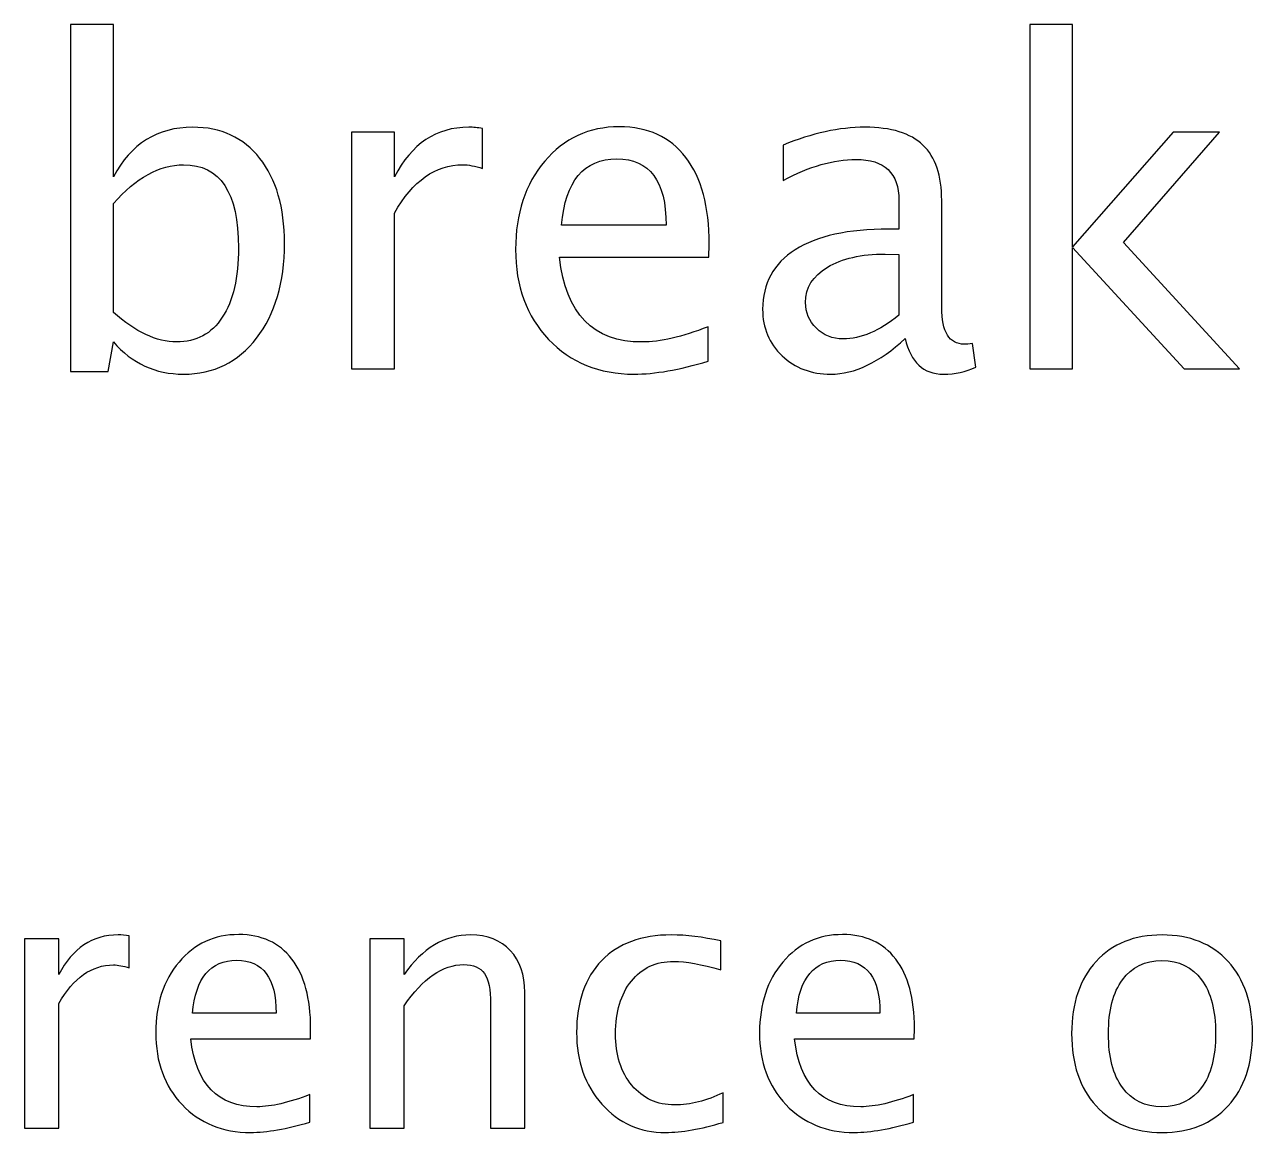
# Model space of a CAD drawing. Header units: centimetres. Extents: x -67 to 67, y -62 to 59.
# Drawn here: x -3.91 to 3.36, y 52.15 to 58.71 of the extents above; entities that cross this region are included whole.
import ezdxf

# ---------------------------------------------------------------- set-up
doc = ezdxf.new("R2010")
doc.units = ezdxf.units.CM
doc.header["$MEASUREMENT"] = 0
doc.layers.add('Layer 1', color=7, linetype='Continuous')

msp = doc.modelspace()

# ---------------------------------------------------------------- linework, layer by layer
at = {"layer": 'Layer 1'}
for points, knots in [([(-3.6402, 56.65457), (-3.6402, 56.65457), (-3.6402, 58.71037), (-3.6402, 58.71037), (-3.6402, 58.71037), (-3.6402, 58.71037), (-3.3862, 58.71037), (-3.3862, 58.71037), (-3.3862, 58.71037), (-3.3862, 58.71037), (-3.3862, 57.80771), (-3.3862, 57.80771), (-3.3862, 57.80771), (-3.28213, 58.00394), (-3.12559, 58.10183), (-2.91701, 58.10183), (-2.91701, 58.10183), (-2.74811, 58.10183), (-2.61538, 58.04054), (-2.51837, 57.91751), (-2.51837, 57.91751), (-2.42135, 57.79448), (-2.37285, 57.62647), (-2.37285, 57.41348), (-2.37285, 57.41348), (-2.37285, 57.18153), (-2.42797, 56.99411), (-2.53777, 56.85212), (-2.53777, 56.85212), (-2.64757, 56.70969), (-2.79221, 56.63869), (-2.97125, 56.63869), (-2.97125, 56.63869), (-3.13749, 56.63869), (-3.27596, 56.70219), (-3.3862, 56.82963), (-3.3862, 56.82963), (-3.3862, 56.82963), (-3.41707, 56.65457), (-3.41707, 56.65457), (-3.41707, 56.65457), (-3.41707, 56.65457), (-3.6402, 56.65457), (-3.6402, 56.65457)], [0, 0, 0, 0, 0.0833333, 0.0833333, 0.0833333, 0.0833333, 0.1666667, 0.1666667, 0.1666667, 0.1666667, 0.25, 0.25, 0.25, 0.25, 0.3333333, 0.3333333, 0.3333333, 0.3333333, 0.4166667, 0.4166667, 0.4166667, 0.4166667, 0.5, 0.5, 0.5, 0.5, 0.5833333, 0.5833333, 0.5833333, 0.5833333, 0.6666667, 0.6666667, 0.6666667, 0.6666667, 0.75, 0.75, 0.75, 0.75, 0.8333333, 0.8333333, 0.8333333, 0.8333333, 1, 1, 1, 1]), ([(2.04261, 56.67044), (2.04261, 56.67044), (2.04261, 58.71037), (2.04261, 58.71037), (2.04261, 58.71037), (2.04261, 58.71037), (2.29661, 58.71037), (2.29661, 58.71037), (2.29661, 58.71037), (2.29661, 58.71037), (2.29661, 57.39231), (2.29661, 57.39231), (2.29661, 57.39231), (2.29661, 57.39231), (2.89192, 58.07273), (2.89192, 58.07273), (2.89192, 58.07273), (2.89192, 58.07273), (3.16621, 58.07273), (3.16621, 58.07273), (3.16621, 58.07273), (3.16621, 58.07273), (2.59735, 57.41833), (2.59735, 57.41833), (2.59735, 57.41833), (2.59735, 57.41833), (3.28527, 56.67044), (3.28527, 56.67044), (3.28527, 56.67044), (3.28527, 56.67044), (2.95807, 56.67044), (2.95807, 56.67044), (2.95807, 56.67044), (2.95807, 56.67044), (2.29661, 57.38966), (2.29661, 57.38966), (2.29661, 57.38966), (2.29661, 57.38966), (2.29661, 56.67044), (2.29661, 56.67044), (2.29661, 56.67044), (2.29661, 56.67044), (2.04261, 56.67044), (2.04261, 56.67044)], [0, 0, 0, 0, 0.0833333, 0.0833333, 0.0833333, 0.0833333, 0.1666667, 0.1666667, 0.1666667, 0.1666667, 0.25, 0.25, 0.25, 0.25, 0.3333333, 0.3333333, 0.3333333, 0.3333333, 0.4166667, 0.4166667, 0.4166667, 0.4166667, 0.5, 0.5, 0.5, 0.5, 0.5833333, 0.5833333, 0.5833333, 0.5833333, 0.6666667, 0.6666667, 0.6666667, 0.6666667, 0.75, 0.75, 0.75, 0.75, 0.8333333, 0.8333333, 0.8333333, 0.8333333, 1, 1, 1, 1]), ([(-1.97509, 56.67044), (-1.97509, 56.67044), (-1.97509, 58.07273), (-1.97509, 58.07273), (-1.97509, 58.07273), (-1.97509, 58.07273), (-1.72109, 58.07273), (-1.72109, 58.07273), (-1.72109, 58.07273), (-1.72109, 58.07273), (-1.72109, 57.80771), (-1.72109, 57.80771), (-1.72109, 57.80771), (-1.62011, 58.00394), (-1.47371, 58.10183), (-1.28144, 58.10183), (-1.28144, 58.10183), (-1.25542, 58.10183), (-1.22808, 58.09963), (-1.19986, 58.09522), (-1.19986, 58.09522), (-1.19986, 58.09522), (-1.19986, 57.85754), (-1.19986, 57.85754), (-1.19986, 57.85754), (-1.24396, 57.87209), (-1.28276, 57.87958), (-1.31628, 57.87958), (-1.31628, 57.87958), (-1.47767, 57.87958), (-1.61261, 57.78433), (-1.72109, 57.59339), (-1.72109, 57.59339), (-1.72109, 57.59339), (-1.72109, 56.67044), (-1.72109, 56.67044), (-1.72109, 56.67044), (-1.72109, 56.67044), (-1.97509, 56.67044), (-1.97509, 56.67044)], [0, 0, 0, 0, 0.0909091, 0.0909091, 0.0909091, 0.0909091, 0.1818182, 0.1818182, 0.1818182, 0.1818182, 0.2727273, 0.2727273, 0.2727273, 0.2727273, 0.3636364, 0.3636364, 0.3636364, 0.3636364, 0.4545455, 0.4545455, 0.4545455, 0.4545455, 0.5454545, 0.5454545, 0.5454545, 0.5454545, 0.6363636, 0.6363636, 0.6363636, 0.6363636, 0.7272727, 0.7272727, 0.7272727, 0.7272727, 0.8181818, 0.8181818, 0.8181818, 0.8181818, 1, 1, 1, 1]), ([(0.13673, 56.71542), (-0.03393, 56.66427), (-0.17989, 56.63869), (-0.3016, 56.63869), (-0.3016, 56.63869), (-0.5093, 56.63869), (-0.67819, 56.70748), (-0.80827, 56.84462), (-0.80827, 56.84462), (-0.93836, 56.98177), (-1.00363, 57.15948), (-1.00363, 57.3782), (-1.00363, 57.3782), (-1.00363, 57.59031), (-0.9463, 57.76449), (-0.83121, 57.90075), (-0.83121, 57.90075), (-0.71611, 58.03657), (-0.56883, 58.10448), (-0.38935, 58.10448), (-0.38935, 58.10448), (-0.21958, 58.10448), (-0.08817, 58.04407), (0.00444, 57.92324), (0.00444, 57.92324), (0.09704, 57.80241), (0.14334, 57.63132), (0.14334, 57.40951), (0.14334, 57.40951), (0.14334, 57.40951), (0.14202, 57.3319), (0.14202, 57.3319), (0.14202, 57.3319), (0.14202, 57.3319), (-0.74433, 57.3319), (-0.74433, 57.3319), (-0.74433, 57.3319), (-0.70729, 56.99676), (-0.54369, 56.82919), (-0.25397, 56.82919), (-0.25397, 56.82919), (-0.1477, 56.82919), (-0.01761, 56.85918), (0.13673, 56.91915), (0.13673, 56.91915), (0.13673, 56.91915), (0.13673, 56.71542), (0.13673, 56.71542)], [0, 0, 0, 0, 0.0769231, 0.0769231, 0.0769231, 0.0769231, 0.1538462, 0.1538462, 0.1538462, 0.1538462, 0.2307692, 0.2307692, 0.2307692, 0.2307692, 0.3076923, 0.3076923, 0.3076923, 0.3076923, 0.3846154, 0.3846154, 0.3846154, 0.3846154, 0.4615385, 0.4615385, 0.4615385, 0.4615385, 0.5384615, 0.5384615, 0.5384615, 0.5384615, 0.6153846, 0.6153846, 0.6153846, 0.6153846, 0.6923077, 0.6923077, 0.6923077, 0.6923077, 0.7692308, 0.7692308, 0.7692308, 0.7692308, 0.8461538, 0.8461538, 0.8461538, 0.8461538, 1, 1, 1, 1]), ([(1.30442, 56.84903), (1.15185, 56.7088), (1.005, 56.63869), (0.86389, 56.63869), (0.86389, 56.63869), (0.74792, 56.63869), (0.65134, 56.67485), (0.57506, 56.74761), (0.57506, 56.74761), (0.49833, 56.82037), (0.45996, 56.91209), (0.45996, 57.02278), (0.45996, 57.02278), (0.45996, 57.17579), (0.52434, 57.29353), (0.65311, 57.37555), (0.65311, 57.37555), (0.78187, 57.45757), (0.96664, 57.49858), (1.20741, 57.49858), (1.20741, 57.49858), (1.20741, 57.49858), (1.26694, 57.49858), (1.26694, 57.49858), (1.26694, 57.49858), (1.26694, 57.49858), (1.26694, 57.66748), (1.26694, 57.66748), (1.26694, 57.66748), (1.26694, 57.8302), (1.18227, 57.91133), (1.0125, 57.91133), (1.0125, 57.91133), (0.88109, 57.91133), (0.73733, 57.86988), (0.58167, 57.78698), (0.58167, 57.78698), (0.58167, 57.78698), (0.58167, 57.996), (0.58167, 57.996), (0.58167, 57.996), (0.75277, 58.06656), (0.91416, 58.10183), (1.06542, 58.10183), (1.06542, 58.10183), (1.22108, 58.10183), (1.33617, 58.06656), (1.40981, 57.99556), (1.40981, 57.99556), (1.4839, 57.92456), (1.52094, 57.8152), (1.52094, 57.66748), (1.52094, 57.66748), (1.52094, 57.66748), (1.52094, 57.0338), (1.52094, 57.0338), (1.52094, 57.0338), (1.52094, 56.88872), (1.56548, 56.81596), (1.65499, 56.81596), (1.65499, 56.81596), (1.66602, 56.81596), (1.68233, 56.81772), (1.70394, 56.82125), (1.70394, 56.82125), (1.70394, 56.82125), (1.72202, 56.68014), (1.72202, 56.68014), (1.72202, 56.68014), (1.66426, 56.65236), (1.60076, 56.63869), (1.53108, 56.63869), (1.53108, 56.63869), (1.41246, 56.63869), (1.33705, 56.7088), (1.30442, 56.84903)], [0, 0, 0, 0, 0.05, 0.05, 0.05, 0.05, 0.1, 0.1, 0.1, 0.1, 0.15, 0.15, 0.15, 0.15, 0.2, 0.2, 0.2, 0.2, 0.25, 0.25, 0.25, 0.25, 0.3, 0.3, 0.3, 0.3, 0.35, 0.35, 0.35, 0.35, 0.4, 0.4, 0.4, 0.4, 0.45, 0.45, 0.45, 0.45, 0.5, 0.5, 0.5, 0.5, 0.55, 0.55, 0.55, 0.55, 0.6, 0.6, 0.6, 0.6, 0.65, 0.65, 0.65, 0.65, 0.7, 0.7, 0.7, 0.7, 0.75, 0.75, 0.75, 0.75, 0.8, 0.8, 0.8, 0.8, 0.85, 0.85, 0.85, 0.85, 0.9, 0.9, 0.9, 0.9, 1, 1, 1, 1]), ([(-0.7311, 57.5224), (-0.7311, 57.5224), (-0.11198, 57.5224), (-0.11198, 57.5224), (-0.11198, 57.5224), (-0.11198, 57.78345), (-0.20944, 57.91398), (-0.4039, 57.91398), (-0.4039, 57.91398), (-0.5997, 57.91398), (-0.70862, 57.78345), (-0.7311, 57.5224)], [0, 0, 0, 0, 0.25, 0.25, 0.25, 0.25, 0.5, 0.5, 0.5, 0.5, 1, 1, 1, 1]), ([(-3.3862, 57.0047), (-3.25523, 56.88784), (-3.13044, 56.82919), (-3.01182, 56.82919), (-3.01182, 56.82919), (-2.89496, 56.82919), (-2.80456, 56.87814), (-2.74106, 56.97559), (-2.74106, 56.97559), (-2.67712, 57.07305), (-2.64537, 57.21019), (-2.64537, 57.38746), (-2.64537, 57.38746), (-2.64537, 57.71554), (-2.75385, 57.87958), (-2.97081, 57.87958), (-2.97081, 57.87958), (-3.1128, 57.87958), (-3.25126, 57.80286), (-3.3862, 57.64896), (-3.3862, 57.64896), (-3.3862, 57.64896), (-3.3862, 57.0047), (-3.3862, 57.0047)], [0, 0, 0, 0, 0.1428571, 0.1428571, 0.1428571, 0.1428571, 0.2857143, 0.2857143, 0.2857143, 0.2857143, 0.4285714, 0.4285714, 0.4285714, 0.4285714, 0.5714286, 0.5714286, 0.5714286, 0.5714286, 0.7142857, 0.7142857, 0.7142857, 0.7142857, 1, 1, 1, 1]), ([(1.26694, 56.9875), (1.26694, 56.9875), (1.26694, 57.34777), (1.26694, 57.34777), (1.26694, 57.34777), (1.26694, 57.34777), (1.18536, 57.35042), (1.18536, 57.35042), (1.18536, 57.35042), (1.04425, 57.35042), (0.93048, 57.3244), (0.84361, 57.27237), (0.84361, 57.27237), (0.75718, 57.21989), (0.71396, 57.15066), (0.71396, 57.06423), (0.71396, 57.06423), (0.71396, 57.00381), (0.73557, 56.95266), (0.77834, 56.91077), (0.77834, 56.91077), (0.82156, 56.86888), (0.87403, 56.84771), (0.93621, 56.84771), (0.93621, 56.84771), (1.04204, 56.84771), (1.15229, 56.89445), (1.26694, 56.9875)], [0, 0, 0, 0, 0.125, 0.125, 0.125, 0.125, 0.25, 0.25, 0.25, 0.25, 0.375, 0.375, 0.375, 0.375, 0.5, 0.5, 0.5, 0.5, 0.625, 0.625, 0.625, 0.625, 0.75, 0.75, 0.75, 0.75, 1, 1, 1, 1]), ([(-3.91263, 52.17044), (-3.91263, 52.17044), (-3.91263, 53.29228), (-3.91263, 53.29228), (-3.91263, 53.29228), (-3.91263, 53.29228), (-3.70943, 53.29228), (-3.70943, 53.29228), (-3.70943, 53.29228), (-3.70943, 53.29228), (-3.70943, 53.08026), (-3.70943, 53.08026), (-3.70943, 53.08026), (-3.62864, 53.23724), (-3.51152, 53.31556), (-3.35771, 53.31556), (-3.35771, 53.31556), (-3.3369, 53.31556), (-3.31502, 53.31379), (-3.29245, 53.31027), (-3.29245, 53.31027), (-3.29245, 53.31027), (-3.29245, 53.12012), (-3.29245, 53.12012), (-3.29245, 53.12012), (-3.32772, 53.13176), (-3.35877, 53.13776), (-3.38558, 53.13776), (-3.38558, 53.13776), (-3.5147, 53.13776), (-3.62265, 53.06156), (-3.70943, 52.90881), (-3.70943, 52.90881), (-3.70943, 52.90881), (-3.70943, 52.17044), (-3.70943, 52.17044), (-3.70943, 52.17044), (-3.70943, 52.17044), (-3.91263, 52.17044), (-3.91263, 52.17044)], [0, 0, 0, 0, 0.0909091, 0.0909091, 0.0909091, 0.0909091, 0.1818182, 0.1818182, 0.1818182, 0.1818182, 0.2727273, 0.2727273, 0.2727273, 0.2727273, 0.3636364, 0.3636364, 0.3636364, 0.3636364, 0.4545455, 0.4545455, 0.4545455, 0.4545455, 0.5454545, 0.5454545, 0.5454545, 0.5454545, 0.6363636, 0.6363636, 0.6363636, 0.6363636, 0.7272727, 0.7272727, 0.7272727, 0.7272727, 0.8181818, 0.8181818, 0.8181818, 0.8181818, 1, 1, 1, 1]), ([(-2.22318, 52.20642), (-2.3597, 52.1655), (-2.47647, 52.14504), (-2.57384, 52.14504), (-2.57384, 52.14504), (-2.74, 52.14504), (-2.87511, 52.20007), (-2.97918, 52.30979), (-2.97918, 52.30979), (-3.08325, 52.4195), (-3.13546, 52.56167), (-3.13546, 52.73665), (-3.13546, 52.73665), (-3.13546, 52.90634), (-3.0896, 53.04568), (-2.99752, 53.15469), (-2.99752, 53.15469), (-2.90545, 53.26335), (-2.78762, 53.31768), (-2.64404, 53.31768), (-2.64404, 53.31768), (-2.50822, 53.31768), (-2.40309, 53.26934), (-2.32901, 53.17268), (-2.32901, 53.17268), (-2.25493, 53.07602), (-2.21788, 52.93914), (-2.21788, 52.7617), (-2.21788, 52.7617), (-2.21788, 52.7617), (-2.21894, 52.69961), (-2.21894, 52.69961), (-2.21894, 52.69961), (-2.21894, 52.69961), (-2.92803, 52.69961), (-2.92803, 52.69961), (-2.92803, 52.69961), (-2.89839, 52.4315), (-2.76751, 52.29744), (-2.53574, 52.29744), (-2.53574, 52.29744), (-2.45072, 52.29744), (-2.34665, 52.32143), (-2.22318, 52.36941), (-2.22318, 52.36941), (-2.22318, 52.36941), (-2.22318, 52.20642), (-2.22318, 52.20642)], [0, 0, 0, 0, 0.0769231, 0.0769231, 0.0769231, 0.0769231, 0.1538462, 0.1538462, 0.1538462, 0.1538462, 0.2307692, 0.2307692, 0.2307692, 0.2307692, 0.3076923, 0.3076923, 0.3076923, 0.3076923, 0.3846154, 0.3846154, 0.3846154, 0.3846154, 0.4615385, 0.4615385, 0.4615385, 0.4615385, 0.5384615, 0.5384615, 0.5384615, 0.5384615, 0.6153846, 0.6153846, 0.6153846, 0.6153846, 0.6923077, 0.6923077, 0.6923077, 0.6923077, 0.7692308, 0.7692308, 0.7692308, 0.7692308, 0.8461538, 0.8461538, 0.8461538, 0.8461538, 1, 1, 1, 1]), ([(-1.86722, 52.17044), (-1.86722, 52.17044), (-1.86722, 53.29228), (-1.86722, 53.29228), (-1.86722, 53.29228), (-1.86722, 53.29228), (-1.66402, 53.29228), (-1.66402, 53.29228), (-1.66402, 53.29228), (-1.66402, 53.29228), (-1.66402, 53.08026), (-1.66402, 53.08026), (-1.66402, 53.08026), (-1.55642, 53.23724), (-1.42448, 53.31556), (-1.26855, 53.31556), (-1.26855, 53.31556), (-1.17048, 53.31556), (-1.09252, 53.28487), (-1.03502, 53.22313), (-1.03502, 53.22313), (-0.97751, 53.16175), (-0.94858, 53.07884), (-0.94858, 52.97513), (-0.94858, 52.97513), (-0.94858, 52.97513), (-0.94858, 52.17044), (-0.94858, 52.17044), (-0.94858, 52.17044), (-0.94858, 52.17044), (-1.15179, 52.17044), (-1.15179, 52.17044), (-1.15179, 52.17044), (-1.15179, 52.17044), (-1.15179, 52.90881), (-1.15179, 52.90881), (-1.15179, 52.90881), (-1.15179, 52.99206), (-1.16413, 53.05133), (-1.18847, 53.08661), (-1.18847, 53.08661), (-1.21317, 53.12224), (-1.25374, 53.13987), (-1.31054, 53.13987), (-1.31054, 53.13987), (-1.43542, 53.13987), (-1.55325, 53.05838), (-1.66402, 52.8954), (-1.66402, 52.8954), (-1.66402, 52.8954), (-1.66402, 52.17044), (-1.66402, 52.17044), (-1.66402, 52.17044), (-1.66402, 52.17044), (-1.86722, 52.17044), (-1.86722, 52.17044)], [0, 0, 0, 0, 0.0666667, 0.0666667, 0.0666667, 0.0666667, 0.1333333, 0.1333333, 0.1333333, 0.1333333, 0.2, 0.2, 0.2, 0.2, 0.2666667, 0.2666667, 0.2666667, 0.2666667, 0.3333333, 0.3333333, 0.3333333, 0.3333333, 0.4, 0.4, 0.4, 0.4, 0.4666667, 0.4666667, 0.4666667, 0.4666667, 0.5333333, 0.5333333, 0.5333333, 0.5333333, 0.6, 0.6, 0.6, 0.6, 0.6666667, 0.6666667, 0.6666667, 0.6666667, 0.7333333, 0.7333333, 0.7333333, 0.7333333, 0.8, 0.8, 0.8, 0.8, 0.8666667, 0.8666667, 0.8666667, 0.8666667, 1, 1, 1, 1]), ([(0.22546, 52.20431), (0.09388, 52.1648), (-0.01972, 52.14504), (-0.11532, 52.14504), (-0.11532, 52.14504), (-0.26701, 52.14504), (-0.3926, 52.20113), (-0.49244, 52.31296), (-0.49244, 52.31296), (-0.59228, 52.42515), (-0.64237, 52.56661), (-0.64237, 52.737), (-0.64237, 52.737), (-0.64237, 52.91904), (-0.59298, 53.06121), (-0.4942, 53.16281), (-0.4942, 53.16281), (-0.39542, 53.26476), (-0.25749, 53.31556), (-0.08039, 53.31556), (-0.08039, 53.31556), (0.00674, 53.31556), (0.10481, 53.30356), (0.21276, 53.27958), (0.21276, 53.27958), (0.21276, 53.27958), (0.21276, 53.10812), (0.21276, 53.10812), (0.21276, 53.10812), (0.09811, 53.14199), (0.00463, 53.15892), (-0.06734, 53.15892), (-0.06734, 53.15892), (-0.17176, 53.15892), (-0.25537, 53.11977), (-0.31781, 53.0418), (-0.31781, 53.0418), (-0.38026, 52.96384), (-0.41165, 52.85977), (-0.41165, 52.72995), (-0.41165, 52.72995), (-0.41165, 52.604), (-0.3792, 52.5024), (-0.31464, 52.42444), (-0.31464, 52.42444), (-0.25008, 52.34683), (-0.16577, 52.30802), (-0.06099, 52.30802), (-0.06099, 52.30802), (0.03179, 52.30802), (0.12704, 52.33201), (0.22546, 52.37999), (0.22546, 52.37999), (0.22546, 52.37999), (0.22546, 52.20431), (0.22546, 52.20431)], [0, 0, 0, 0, 0.0666667, 0.0666667, 0.0666667, 0.0666667, 0.1333333, 0.1333333, 0.1333333, 0.1333333, 0.2, 0.2, 0.2, 0.2, 0.2666667, 0.2666667, 0.2666667, 0.2666667, 0.3333333, 0.3333333, 0.3333333, 0.3333333, 0.4, 0.4, 0.4, 0.4, 0.4666667, 0.4666667, 0.4666667, 0.4666667, 0.5333333, 0.5333333, 0.5333333, 0.5333333, 0.6, 0.6, 0.6, 0.6, 0.6666667, 0.6666667, 0.6666667, 0.6666667, 0.7333333, 0.7333333, 0.7333333, 0.7333333, 0.8, 0.8, 0.8, 0.8, 0.8666667, 0.8666667, 0.8666667, 0.8666667, 1, 1, 1, 1]), ([(1.354, 52.20642), (1.21748, 52.1655), (1.10071, 52.14504), (1.00334, 52.14504), (1.00334, 52.14504), (0.83718, 52.14504), (0.70207, 52.20007), (0.598, 52.30979), (0.598, 52.30979), (0.49393, 52.4195), (0.44172, 52.56167), (0.44172, 52.73665), (0.44172, 52.73665), (0.44172, 52.90634), (0.48758, 53.04568), (0.57966, 53.15469), (0.57966, 53.15469), (0.67173, 53.26335), (0.78956, 53.31768), (0.93314, 53.31768), (0.93314, 53.31768), (1.06896, 53.31768), (1.17409, 53.26934), (1.24817, 53.17268), (1.24817, 53.17268), (1.32225, 53.07602), (1.3593, 52.93914), (1.3593, 52.7617), (1.3593, 52.7617), (1.3593, 52.7617), (1.35824, 52.69961), (1.35824, 52.69961), (1.35824, 52.69961), (1.35824, 52.69961), (0.64915, 52.69961), (0.64915, 52.69961), (0.64915, 52.69961), (0.67879, 52.4315), (0.80967, 52.29744), (1.04144, 52.29744), (1.04144, 52.29744), (1.12646, 52.29744), (1.23053, 52.32143), (1.354, 52.36941), (1.354, 52.36941), (1.354, 52.36941), (1.354, 52.20642), (1.354, 52.20642)], [0, 0, 0, 0, 0.0769231, 0.0769231, 0.0769231, 0.0769231, 0.1538462, 0.1538462, 0.1538462, 0.1538462, 0.2307692, 0.2307692, 0.2307692, 0.2307692, 0.3076923, 0.3076923, 0.3076923, 0.3076923, 0.3846154, 0.3846154, 0.3846154, 0.3846154, 0.4615385, 0.4615385, 0.4615385, 0.4615385, 0.5384615, 0.5384615, 0.5384615, 0.5384615, 0.6153846, 0.6153846, 0.6153846, 0.6153846, 0.6923077, 0.6923077, 0.6923077, 0.6923077, 0.7692308, 0.7692308, 0.7692308, 0.7692308, 0.8461538, 0.8461538, 0.8461538, 0.8461538, 1, 1, 1, 1]), ([(2.82615, 52.14504), (2.6614, 52.14504), (2.53087, 52.1976), (2.43492, 52.30273), (2.43492, 52.30273), (2.33861, 52.40786), (2.29063, 52.55074), (2.29063, 52.731), (2.29063, 52.731), (2.29063, 52.91092), (2.33861, 53.05344), (2.43492, 53.15822), (2.43492, 53.15822), (2.53087, 53.26299), (2.6614, 53.31556), (2.82615, 53.31556), (2.82615, 53.31556), (2.9909, 53.31556), (3.12142, 53.26299), (3.21738, 53.15822), (3.21738, 53.15822), (3.31369, 53.05344), (3.36167, 52.91092), (3.36167, 52.731), (3.36167, 52.731), (3.36167, 52.55074), (3.31369, 52.40786), (3.21738, 52.30273), (3.21738, 52.30273), (3.12142, 52.1976), (2.9909, 52.14504), (2.82615, 52.14504)], [0, 0, 0, 0, 0.1111111, 0.1111111, 0.1111111, 0.1111111, 0.2222222, 0.2222222, 0.2222222, 0.2222222, 0.3333333, 0.3333333, 0.3333333, 0.3333333, 0.4444444, 0.4444444, 0.4444444, 0.4444444, 0.5555556, 0.5555556, 0.5555556, 0.5555556, 0.6666667, 0.6666667, 0.6666667, 0.6666667, 0.7777778, 0.7777778, 0.7777778, 0.7777778, 1, 1, 1, 1]), ([(-2.91744, 52.85201), (-2.91744, 52.85201), (-2.42214, 52.85201), (-2.42214, 52.85201), (-2.42214, 52.85201), (-2.42214, 53.06085), (-2.50011, 53.16527), (-2.65568, 53.16527), (-2.65568, 53.16527), (-2.81231, 53.16527), (-2.89945, 53.06085), (-2.91744, 52.85201)], [0, 0, 0, 0, 0.25, 0.25, 0.25, 0.25, 0.5, 0.5, 0.5, 0.5, 1, 1, 1, 1]), ([(0.65974, 52.85201), (0.65974, 52.85201), (1.15504, 52.85201), (1.15504, 52.85201), (1.15504, 52.85201), (1.15504, 53.06085), (1.07707, 53.16527), (0.9215, 53.16527), (0.9215, 53.16527), (0.76487, 53.16527), (0.67773, 53.06085), (0.65974, 52.85201)], [0, 0, 0, 0, 0.25, 0.25, 0.25, 0.25, 0.5, 0.5, 0.5, 0.5, 1, 1, 1, 1]), ([(2.82579, 52.29744), (2.92634, 52.29744), (3.00465, 52.33519), (3.06039, 52.41103), (3.06039, 52.41103), (3.11578, 52.48653), (3.14365, 52.59342), (3.14365, 52.731), (3.14365, 52.731), (3.14365, 52.86824), (3.11578, 52.97477), (3.06039, 53.05027), (3.06039, 53.05027), (3.00465, 53.12541), (2.92634, 53.16316), (2.82579, 53.16316), (2.82579, 53.16316), (2.7249, 53.16316), (2.64658, 53.12541), (2.59155, 53.05027), (2.59155, 53.05027), (2.53616, 52.97477), (2.50865, 52.86824), (2.50865, 52.731), (2.50865, 52.731), (2.50865, 52.59342), (2.53616, 52.48653), (2.59155, 52.41103), (2.59155, 52.41103), (2.64658, 52.33519), (2.7249, 52.29744), (2.82579, 52.29744)], [0, 0, 0, 0, 0.1111111, 0.1111111, 0.1111111, 0.1111111, 0.2222222, 0.2222222, 0.2222222, 0.2222222, 0.3333333, 0.3333333, 0.3333333, 0.3333333, 0.4444444, 0.4444444, 0.4444444, 0.4444444, 0.5555556, 0.5555556, 0.5555556, 0.5555556, 0.6666667, 0.6666667, 0.6666667, 0.6666667, 0.7777778, 0.7777778, 0.7777778, 0.7777778, 1, 1, 1, 1])]:
    msp.add_open_spline(points, degree=3, knots=knots, dxfattribs=at)

doc.saveas('drawing.dxf')
